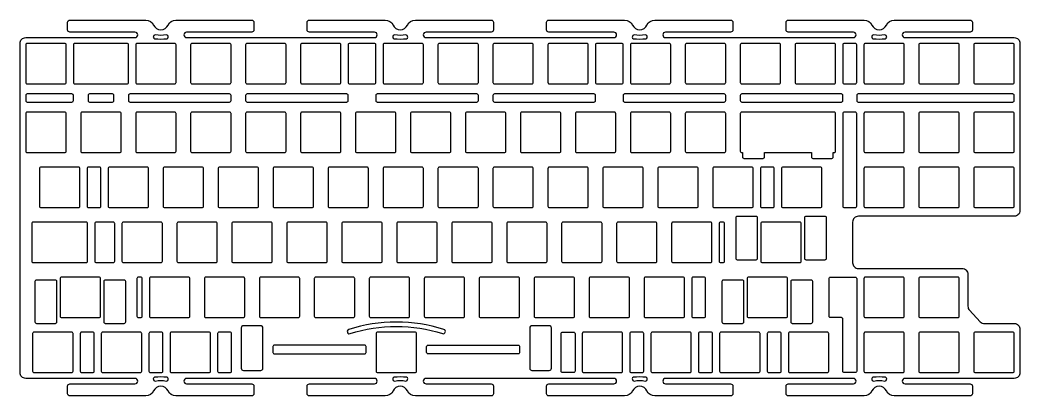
# Model space of a CAD drawing. Header units: millimetres. Extents: x 0 to 747, y 0 to 130.
# Drawn here: x 400 to 746.6, y 0 to 130.2 of the extents above; entities that cross this region are included whole.
import ezdxf

# ---------------------------------------------------------------- set-up
doc = ezdxf.new("R2010")
doc.units = ezdxf.units.MM
doc.layers.add('Plate', color=120, linetype='Continuous')

msp = doc.modelspace()

# ---------------------------------------------------------------- linework, layer by layer
at = {"layer": 'Plate'}
for points in [[(695.31, 1.75, -0.293036), (692.59, 0), (666.31, 0, -0.414214), (665.51, 0.8), (665.51, 3.4, -0.414214), (666.31, 4.2), (688.86, 4.2, 1), (688.86, 6.1), (623.76, 6.1, 1), (623.76, 4.2), (646.31, 4.2, -0.414214), (647.11, 3.4), (647.11, 0.8, -0.414214), (646.31, 0), (620.03, 0, -0.293036), (617.31, 1.75, 0.641126), (612.31, 1.75, -0.293036), (609.58, 0), (583.31, 0, -0.414214), (582.51, 0.8), (582.51, 3.4, -0.414214), (583.31, 4.2), (605.86, 4.2, 1), (605.86, 6.1), (540.75, 6.1, 1), (540.75, 4.2), (563.31, 4.2, -0.414214), (564.11, 3.4), (564.11, 0.8, -0.414214), (563.31, 0), (537.03, 0, -0.293036), (534.3, 1.75, 0.641126), (529.31, 1.75, -0.293036), (526.58, 0), (500.3, 0, -0.414214), (499.5, 0.8), (499.5, 3.4, -0.414214), (500.3, 4.2), (522.85, 4.2, 1), (522.85, 6.1), (457.75, 6.1, 1), (457.75, 4.2), (480.3, 4.2, -0.414214), (481.1, 3.4), (481.1, 0.8, -0.414214), (480.3, 0), (454.03, 0, -0.293036), (451.3, 1.75, 0.641126), (446.3, 1.75, -0.293036), (443.58, 0), (417.3, 0, -0.414214), (416.5, 0.8), (416.5, 3.4, -0.414214), (417.3, 4.2), (439.85, 4.2, 1), (439.85, 6.1), (402, 6.1, -0.414214), (400, 8.1), (400, 122.11, -0.414214), (402, 124.11), (439.85, 124.11, 1), (439.85, 126.01), (417.3, 126.01, -0.414214), (416.5, 126.81), (416.5, 129.41, -0.414214), (417.3, 130.21), (443.58, 130.21, -0.293036), (446.3, 128.46, 0.641126), (451.3, 128.46, -0.293036), (454.03, 130.21), (480.3, 130.21, -0.414214), (481.1, 129.41), (481.1, 126.81, -0.414214), (480.3, 126.01), (457.75, 126.01, 1), (457.75, 124.11), (522.85, 124.11, 1), (522.85, 126.01), (500.3, 126.01, -0.414214), (499.5, 126.81), (499.5, 129.41, -0.414214), (500.3, 130.21), (526.58, 130.21, -0.293036), (529.31, 128.46, 0.641126), (534.3, 128.46, -0.293036), (537.03, 130.21), (563.31, 130.21, -0.414214), (564.11, 129.41), (564.11, 126.81, -0.414214), (563.31, 126.01), (540.75, 126.01, 1), (540.75, 124.11), (605.86, 124.11, 1), (605.86, 126.01), (583.31, 126.01, -0.414214), (582.51, 126.81), (582.51, 129.41, -0.414214), (583.31, 130.21), (609.58, 130.21, -0.293036), (612.31, 128.46, 0.641126), (617.31, 128.46, -0.293036), (620.03, 130.21), (646.31, 130.21, -0.414214), (647.11, 129.41), (647.11, 126.81, -0.414214), (646.31, 126.01), (623.76, 126.01, 1), (623.76, 124.11), (688.86, 124.11, 1), (688.86, 126.01), (666.31, 126.01, -0.414214), (665.51, 126.81), (665.51, 129.41, -0.414214), (666.31, 130.21), (692.59, 130.21, -0.293036), (695.31, 128.46, 0.641126), (700.31, 128.46, -0.293036), (703.04, 130.21), (729.31, 130.21, -0.414214), (730.11, 129.41), (730.11, 126.81, -0.414214), (729.31, 126.01), (706.76, 126.01, 1), (706.76, 124.11), (744.61, 124.11, -0.414214), (746.61, 122.11), (746.61, 64.25, -0.414214), (744.61, 62.25), (690.61, 62.25, 0.414214), (688.61, 60.25), (688.61, 46.15, 0.414214), (690.61, 44.15), (726.56, 44.15, -0.414214), (728.56, 42.15), (728.56, 31.06, 0.191918), (729.11, 29.68), (732.86, 25.72, 0.205925), (734.31, 25.1), (744.61, 25.1, -0.414214), (746.61, 23.1), (746.61, 8.1, -0.414214), (744.61, 6.1), (706.76, 6.1, 1), (706.76, 4.2), (729.31, 4.2, -0.414214), (730.11, 3.4), (730.11, 0.8, -0.414214), (729.31, 0), (703.04, 0, -0.293036), (700.31, 1.75, 0.641126)], [(450.96, 123.73, 0.377418), (451.4, 124.22, 0.145924), (451.23, 124.82, 0.310154), (450.71, 125.05, -0.096523), (446.89, 125.05, 0.310154), (446.37, 124.82, 0.145924), (446.2, 124.22, 0.377418), (446.65, 123.73, 0.054)], [(529.89, 125.05, 0.310154), (529.37, 124.82, 0.145924), (529.2, 124.22, 0.377418), (529.65, 123.73, 0.054), (533.96, 123.73, 0.377418), (534.4, 124.22, 0.145924), (534.24, 124.82, 0.310154), (533.72, 125.05, -0.096523)], [(616.96, 123.73, 0.377418), (617.41, 124.22, 0.145924), (617.24, 124.82, 0.310154), (616.72, 125.05, -0.096523), (612.9, 125.05, 0.310154), (612.38, 124.82, 0.145924), (612.21, 124.22, 0.377418), (612.65, 123.73, 0.054)], [(699.96, 123.73, 0.377418), (700.41, 124.22, 0.145924), (700.24, 124.82, 0.310154), (699.72, 125.05, -0.096523), (695.9, 125.05, 0.310154), (695.38, 124.82, 0.145924), (695.21, 124.22, 0.377418), (695.66, 123.73, 0.054)], [(415.5, 122.11), (402.5, 122.11, 0.414214), (402, 121.61), (402, 108.61, 0.414214), (402.5, 108.11), (415.5, 108.11, 0.414214), (416, 108.61), (416, 121.61, 0.414214)], [(437.1, 122.11), (419, 122.11, 0.414214), (418.5, 121.61), (418.5, 108.61, 0.414214), (419, 108.11), (437.1, 108.11, 0.414214), (437.6, 108.61), (437.6, 121.61, 0.414214)], [(453.6, 122.11), (440.6, 122.11, 0.414214), (440.1, 121.61), (440.1, 108.61, 0.414214), (440.6, 108.11), (453.6, 108.11, 0.414214), (454.1, 108.61), (454.1, 121.61, 0.414214)], [(472.65, 122.11), (459.65, 122.11, 0.414214), (459.15, 121.61), (459.15, 108.61, 0.414214), (459.65, 108.11), (472.65, 108.11, 0.414214), (473.15, 108.61), (473.15, 121.61, 0.414214)], [(491.7, 122.11), (478.7, 122.11, 0.414214), (478.2, 121.61), (478.2, 108.61, 0.414214), (478.7, 108.11), (491.7, 108.11, 0.414214), (492.2, 108.61), (492.2, 121.61, 0.414214)], [(510.75, 122.11), (497.75, 122.11, 0.414214), (497.25, 121.61), (497.25, 108.61, 0.414214), (497.75, 108.11), (510.75, 108.11, 0.414214), (511.25, 108.61), (511.25, 121.61, 0.414214)], [(513.75, 108.61, 0.414214), (514.25, 108.11), (522.83, 108.11, 0.414214), (523.32, 108.61), (523.32, 121.61, 0.414214), (522.83, 122.11), (514.25, 122.11, 0.414214), (513.75, 121.61)], [(539.33, 122.11), (526.33, 122.11, 0.414214), (525.83, 121.61), (525.83, 108.61, 0.414214), (526.33, 108.11), (539.33, 108.11, 0.414214), (539.83, 108.61), (539.83, 121.61, 0.414214)], [(558.38, 122.11), (545.38, 122.11, 0.414214), (544.88, 121.61), (544.88, 108.61, 0.414214), (545.38, 108.11), (558.38, 108.11, 0.414214), (558.88, 108.61), (558.88, 121.61, 0.414214)], [(577.42, 122.11), (564.42, 122.11, 0.414214), (563.92, 121.61), (563.92, 108.61, 0.414214), (564.42, 108.11), (577.42, 108.11, 0.414214), (577.92, 108.61), (577.92, 121.61, 0.414214)], [(596.48, 122.11), (583.48, 122.11, 0.414214), (582.98, 121.61), (582.98, 108.61, 0.414214), (583.48, 108.11), (596.48, 108.11, 0.414214), (596.98, 108.61), (596.98, 121.61, 0.414214)], [(599.47, 108.61, 0.414214), (599.98, 108.11), (608.55, 108.11, 0.414214), (609.05, 108.61), (609.05, 121.61, 0.414214), (608.55, 122.11), (599.98, 122.11, 0.414214), (599.47, 121.61)], [(625.05, 122.11), (612.05, 122.11, 0.414214), (611.55, 121.61), (611.55, 108.61, 0.414214), (612.05, 108.11), (625.05, 108.11, 0.414214), (625.55, 108.61), (625.55, 121.61, 0.414214)], [(644.1, 122.11), (631.1, 122.11, 0.414214), (630.6, 121.61), (630.6, 108.61, 0.414214), (631.1, 108.11), (644.1, 108.11, 0.414214), (644.6, 108.61), (644.6, 121.61, 0.414214)], [(663.15, 122.11), (650.15, 122.11, 0.414214), (649.65, 121.61), (649.65, 108.61, 0.414214), (650.15, 108.11), (663.15, 108.11, 0.414214), (663.65, 108.61), (663.65, 121.61, 0.414214)], [(682.2, 122.11), (669.2, 122.11, 0.414214), (668.7, 121.61), (668.7, 108.61, 0.414214), (669.2, 108.11), (682.2, 108.11, 0.414214), (682.7, 108.61), (682.7, 121.61, 0.414214)], [(685.2, 108.61, 0.414214), (685.7, 108.11), (689.51, 108.11, 0.414214), (690.01, 108.61), (690.01, 121.61, 0.414214), (689.51, 122.11), (685.7, 122.11, 0.414214), (685.2, 121.61)], [(706.01, 122.11), (693.01, 122.11, 0.414214), (692.51, 121.61), (692.51, 108.61, 0.414214), (693.01, 108.11), (706.01, 108.11, 0.414214), (706.51, 108.61), (706.51, 121.61, 0.414214)], [(725.06, 122.11), (712.06, 122.11, 0.414214), (711.56, 121.61), (711.56, 108.61, 0.414214), (712.06, 108.11), (725.06, 108.11, 0.414214), (725.56, 108.61), (725.56, 121.61, 0.414214)], [(744.11, 122.11), (731.11, 122.11, 0.414214), (730.61, 121.61), (730.61, 108.61, 0.414214), (731.11, 108.11), (744.11, 108.11, 0.414214), (744.61, 108.61), (744.61, 121.61, 0.414214)], [(418.52, 102.3), (418.52, 104.11, 0.413139), (418.02, 104.61), (402.5, 104.61, 0.414214), (402, 104.11), (402, 102.3, 0.414214), (402.5, 101.8), (418.02, 101.8, 0.415289)], [(432.55, 102.3), (432.55, 104.11, 0.414214), (432.05, 104.61), (424.07, 104.61, 0.414214), (423.57, 104.11), (423.57, 102.3, 0.414214), (424.07, 101.8), (432.05, 101.8, 0.414214)], [(472.65, 104.61), (438.1, 104.61, 0.414214), (437.6, 104.11), (437.6, 102.3, 0.414214), (438.1, 101.8), (472.65, 101.8, 0.414214), (473.15, 102.3), (473.15, 104.11, 0.414214)], [(513.25, 104.61), (478.7, 104.61, 0.414214), (478.2, 104.11), (478.2, 102.3, 0.414214), (478.7, 101.8), (513.25, 101.8, 0.414214), (513.75, 102.3), (513.75, 104.11, 0.414214)], [(558.38, 104.61), (523.82, 104.61, 0.414214), (523.32, 104.11), (523.32, 102.3, 0.414214), (523.82, 101.8), (558.38, 101.8, 0.414214), (558.88, 102.3), (558.88, 104.11, 0.414214)], [(598.97, 104.61), (564.42, 104.61, 0.414214), (563.92, 104.11), (563.92, 102.3, 0.414214), (564.42, 101.8), (598.97, 101.8, 0.414214), (599.47, 102.3), (599.47, 104.11, 0.414214)], [(644.1, 104.61), (609.55, 104.61, 0.414214), (609.05, 104.11), (609.05, 102.3, 0.414214), (609.55, 101.8), (644.1, 101.8, 0.414214), (644.6, 102.3), (644.6, 104.11, 0.414214)], [(684.7, 104.61), (650.15, 104.61, 0.414214), (649.65, 104.11), (649.65, 102.3, 0.414214), (650.15, 101.8), (684.7, 101.8, 0.414214), (685.2, 102.3), (685.2, 104.11, 0.414214)], [(744.11, 104.61), (690.51, 104.61, 0.414214), (690.01, 104.11), (690.01, 102.3, 0.414214), (690.51, 101.8), (744.11, 101.8, 0.414214), (744.61, 102.3), (744.61, 104.11, 0.414214)], [(415.5, 98.3), (402.5, 98.3, 0.414214), (402, 97.8), (402, 84.8, 0.414214), (402.5, 84.3), (415.5, 84.3, 0.414214), (416, 84.8), (416, 97.8, 0.414214)], [(434.55, 98.3), (421.55, 98.3, 0.414214), (421.05, 97.8), (421.05, 84.8, 0.414214), (421.55, 84.3), (434.55, 84.3, 0.414214), (435.05, 84.8), (435.05, 97.8, 0.414214)], [(453.6, 98.3), (440.6, 98.3, 0.414214), (440.1, 97.8), (440.1, 84.8, 0.414214), (440.6, 84.3), (453.6, 84.3, 0.414214), (454.1, 84.8), (454.1, 97.8, 0.414214)], [(472.65, 98.3), (459.65, 98.3, 0.414214), (459.15, 97.8), (459.15, 84.8, 0.414214), (459.65, 84.3), (472.65, 84.3, 0.414214), (473.15, 84.8), (473.15, 97.8, 0.414214)], [(491.7, 98.3), (478.7, 98.3, 0.414214), (478.2, 97.8), (478.2, 84.8, 0.414214), (478.7, 84.3), (491.7, 84.3, 0.414214), (492.2, 84.8), (492.2, 97.8, 0.414214)], [(510.75, 98.3), (497.75, 98.3, 0.414214), (497.25, 97.8), (497.25, 84.8, 0.414214), (497.75, 84.3), (510.75, 84.3, 0.414214), (511.25, 84.8), (511.25, 97.8, 0.414214)], [(529.8, 98.3), (516.8, 98.3, 0.414214), (516.3, 97.8), (516.3, 84.8, 0.414214), (516.8, 84.3), (529.8, 84.3, 0.414214), (530.3, 84.8), (530.3, 97.8, 0.414214)], [(548.85, 98.3), (535.85, 98.3, 0.414214), (535.35, 97.8), (535.35, 84.8, 0.414214), (535.85, 84.3), (548.85, 84.3, 0.414214), (549.35, 84.8), (549.35, 97.8, 0.414214)], [(567.9, 98.3), (554.9, 98.3, 0.414214), (554.4, 97.8), (554.4, 84.8, 0.414214), (554.9, 84.3), (567.9, 84.3, 0.414214), (568.4, 84.8), (568.4, 97.8, 0.414214)], [(586.95, 98.3), (573.95, 98.3, 0.414214), (573.45, 97.8), (573.45, 84.8, 0.414214), (573.95, 84.3), (586.95, 84.3, 0.414214), (587.45, 84.8), (587.45, 97.8, 0.414214)], [(606, 98.3), (593, 98.3, 0.414214), (592.5, 97.8), (592.5, 84.8, 0.414214), (593, 84.3), (606, 84.3, 0.414214), (606.5, 84.8), (606.5, 97.8, 0.414214)], [(625.05, 98.3), (612.05, 98.3, 0.414214), (611.55, 97.8), (611.55, 84.8, 0.414214), (612.05, 84.3), (625.05, 84.3, 0.414214), (625.55, 84.8), (625.55, 97.8, 0.414214)], [(644.1, 98.3), (631.1, 98.3, 0.414214), (630.6, 97.8), (630.6, 84.8, 0.414214), (631.1, 84.3), (644.1, 84.3, 0.414214), (644.6, 84.8), (644.6, 97.8, 0.414214)], [(682.2, 98.3), (650.15, 98.3, 0.414214), (649.65, 97.8), (649.65, 84.8, 0.414214), (650.15, 84.3), (650.44, 84.3), (650.44, 82.8, 0.414214), (650.94, 82.3), (657.54, 82.3, 0.414214), (658.04, 82.8), (658.04, 84.3), (674.31, 84.3), (674.31, 82.8, 0.414214), (674.81, 82.3), (681.41, 82.3, 0.414214), (681.91, 82.8), (681.91, 84.3), (682.2, 84.3, 0.414214), (682.7, 84.8), (682.7, 97.8, 0.414214)], [(690.01, 65.75), (690.01, 97.8, 0.414214), (689.51, 98.3), (685.7, 98.3, 0.414214), (685.2, 97.8), (685.2, 65.75, 0.414214), (685.7, 65.25), (689.51, 65.25, 0.414214)], [(706.01, 98.3), (693.01, 98.3, 0.414214), (692.51, 97.8), (692.51, 84.8, 0.414214), (693.01, 84.3), (706.01, 84.3, 0.414214), (706.51, 84.8), (706.51, 97.8, 0.414214)], [(725.06, 98.3), (712.06, 98.3, 0.414214), (711.56, 97.8), (711.56, 84.8, 0.414214), (712.06, 84.3), (725.06, 84.3, 0.414214), (725.56, 84.8), (725.56, 97.8, 0.414214)], [(744.11, 98.3), (731.11, 98.3, 0.414214), (730.61, 97.8), (730.61, 84.8, 0.414214), (731.11, 84.3), (744.11, 84.3, 0.414214), (744.61, 84.8), (744.61, 97.8, 0.414214)], [(420.26, 79.25), (407.26, 79.25, 0.414214), (406.76, 78.75), (406.76, 65.75, 0.414214), (407.26, 65.25), (420.26, 65.25, 0.414214), (420.76, 65.75), (420.76, 78.75, 0.414214)], [(423.26, 65.75, 0.414214), (423.76, 65.25), (427.57, 65.25, 0.414214), (428.07, 65.75), (428.07, 78.75, 0.414214), (427.57, 79.25), (423.76, 79.25, 0.414214), (423.26, 78.75)], [(444.07, 79.25), (431.07, 79.25, 0.414214), (430.57, 78.75), (430.57, 65.75, 0.414214), (431.07, 65.25), (444.07, 65.25, 0.414214), (444.57, 65.75), (444.57, 78.75, 0.414214)], [(463.62, 65.75), (463.62, 78.75, 0.414214), (463.12, 79.25), (450.12, 79.25, 0.414214), (449.62, 78.75), (449.62, 65.75, 0.414214), (450.12, 65.25), (463.12, 65.25, 0.414214)], [(482.18, 79.25), (469.18, 79.25, 0.414214), (468.68, 78.75), (468.68, 65.75, 0.414214), (469.18, 65.25), (482.18, 65.25, 0.414214), (482.68, 65.75), (482.68, 78.75, 0.414214)], [(501.23, 79.25), (488.23, 79.25, 0.414214), (487.73, 78.75), (487.73, 65.75, 0.414214), (488.23, 65.25), (501.23, 65.25, 0.414214), (501.73, 65.75), (501.73, 78.75, 0.414214)], [(520.27, 79.25), (507.27, 79.25, 0.414214), (506.77, 78.75), (506.77, 65.75, 0.414214), (507.27, 65.25), (520.27, 65.25, 0.414214), (520.77, 65.75), (520.77, 78.75, 0.414214)], [(539.33, 79.25), (526.33, 79.25, 0.414214), (525.83, 78.75), (525.83, 65.75, 0.414214), (526.33, 65.25), (539.33, 65.25, 0.414214), (539.83, 65.75), (539.83, 78.75, 0.414214)], [(558.38, 79.25), (545.38, 79.25, 0.414214), (544.88, 78.75), (544.88, 65.75, 0.414214), (545.38, 65.25), (558.38, 65.25, 0.414214), (558.88, 65.75), (558.88, 78.75, 0.414214)], [(577.42, 79.25), (564.42, 79.25, 0.414214), (563.92, 78.75), (563.92, 65.75, 0.414214), (564.42, 65.25), (577.42, 65.25, 0.414214), (577.92, 65.75), (577.92, 78.75, 0.414214)], [(596.48, 79.25), (583.48, 79.25, 0.414214), (582.98, 78.75), (582.98, 65.75, 0.414214), (583.48, 65.25), (596.48, 65.25, 0.414214), (596.98, 65.75), (596.98, 78.75, 0.414214)], [(615.52, 79.25), (602.52, 79.25, 0.414214), (602.02, 78.75), (602.02, 65.75, 0.414214), (602.52, 65.25), (615.52, 65.25, 0.414214), (616.02, 65.75), (616.02, 78.75, 0.414214)], [(634.58, 79.25), (621.58, 79.25, 0.414214), (621.08, 78.75), (621.08, 65.75, 0.414214), (621.58, 65.25), (634.58, 65.25, 0.414214), (635.08, 65.75), (635.08, 78.75, 0.414214)], [(653.62, 79.25), (640.62, 79.25, 0.414214), (640.12, 78.75), (640.12, 65.75, 0.414214), (640.62, 65.25), (653.62, 65.25, 0.414214), (654.12, 65.75), (654.12, 78.75, 0.414214)], [(656.62, 78.75), (656.62, 65.75, 0.414214), (657.12, 65.25), (660.94, 65.25, 0.414214), (661.44, 65.75), (661.44, 78.75, 0.414214), (660.94, 79.25), (657.12, 79.25, 0.414214)], [(677.44, 79.25), (664.44, 79.25, 0.414214), (663.94, 78.75), (663.94, 65.75, 0.414214), (664.44, 65.25), (677.44, 65.25, 0.414214), (677.94, 65.75), (677.94, 78.75, 0.414214)], [(706.01, 79.25), (693.01, 79.25, 0.414214), (692.51, 78.75), (692.51, 65.75, 0.414214), (693.01, 65.25), (706.01, 65.25, 0.414214), (706.51, 65.75), (706.51, 78.75, 0.414214)], [(725.06, 79.25), (712.06, 79.25, 0.414214), (711.56, 78.75), (711.56, 65.75, 0.414214), (712.06, 65.25), (725.06, 65.25, 0.414214), (725.56, 65.75), (725.56, 78.75, 0.414214)], [(744.11, 79.25), (731.11, 79.25, 0.414214), (730.61, 78.75), (730.61, 65.75, 0.414214), (731.11, 65.25), (744.11, 65.25, 0.414214), (744.61, 65.75), (744.61, 78.75, 0.414214)], [(422.94, 46.2, 0.414214), (423.44, 46.7), (423.44, 59.7, 0.414214), (422.94, 60.2), (404.58, 60.2, 0.414214), (404.08, 59.7), (404.08, 46.7, 0.414214), (404.58, 46.2)], [(425.94, 46.7, 0.414214), (426.44, 46.2), (432.34, 46.2, 0.414214), (432.84, 46.7), (432.84, 59.7, 0.414214), (432.34, 60.2), (426.44, 60.2, 0.414214), (425.94, 59.7)], [(448.84, 60.2), (435.84, 60.2, 0.414214), (435.34, 59.7), (435.34, 46.7, 0.414214), (435.84, 46.2), (448.84, 46.2, 0.414214), (449.34, 46.7), (449.34, 59.7, 0.414214)], [(467.89, 60.2), (454.89, 60.2, 0.414214), (454.39, 59.7), (454.39, 46.7, 0.414214), (454.89, 46.2), (467.89, 46.2, 0.414214), (468.39, 46.7), (468.39, 59.7, 0.414214)], [(486.94, 60.2), (473.94, 60.2, 0.414214), (473.44, 59.7), (473.44, 46.7, 0.414214), (473.94, 46.2), (486.94, 46.2, 0.414214), (487.44, 46.7), (487.44, 59.7, 0.414214)], [(505.99, 60.2), (492.99, 60.2, 0.414214), (492.49, 59.7), (492.49, 46.7, 0.414214), (492.99, 46.2), (505.99, 46.2, 0.414214), (506.49, 46.7), (506.49, 59.7, 0.414214)], [(525.04, 60.2), (512.04, 60.2, 0.414214), (511.54, 59.7), (511.54, 46.7, 0.414214), (512.04, 46.2), (525.04, 46.2, 0.414214), (525.54, 46.7), (525.54, 59.7, 0.414214)], [(544.09, 60.2), (531.09, 60.2, 0.414214), (530.59, 59.7), (530.59, 46.7, 0.414214), (531.09, 46.2), (544.09, 46.2, 0.414214), (544.59, 46.7), (544.59, 59.7, 0.414214)], [(563.14, 60.2), (550.14, 60.2, 0.414214), (549.64, 59.7), (549.64, 46.7, 0.414214), (550.14, 46.2), (563.14, 46.2, 0.414214), (563.64, 46.7), (563.64, 59.7, 0.414214)], [(582.19, 60.2), (569.19, 60.2, 0.414214), (568.69, 59.7), (568.69, 46.7, 0.414214), (569.19, 46.2), (582.19, 46.2, 0.414214), (582.69, 46.7), (582.69, 59.7, 0.414214)], [(601.24, 60.2), (588.24, 60.2, 0.414214), (587.74, 59.7), (587.74, 46.7, 0.414214), (588.24, 46.2), (601.24, 46.2, 0.414214), (601.74, 46.7), (601.74, 59.7, 0.414214)], [(620.29, 60.2), (607.29, 60.2, 0.414214), (606.79, 59.7), (606.79, 46.7, 0.414214), (607.29, 46.2), (620.29, 46.2, 0.414214), (620.79, 46.7), (620.79, 59.7, 0.414214)], [(639.34, 60.2), (626.34, 60.2, 0.414214), (625.84, 59.7), (625.84, 46.7, 0.414214), (626.34, 46.2), (639.34, 46.2, 0.414214), (639.84, 46.7), (639.84, 59.7, 0.414214)], [(642.34, 46.7, 0.414214), (642.84, 46.2), (643.67, 46.2, 0.414214), (644.17, 46.7), (644.17, 59.7, 0.414214), (643.67, 60.2), (642.84, 60.2, 0.414214), (642.34, 59.7)], [(655.16, 47.2, 0.414214), (655.66, 47.7), (655.66, 61.7, 0.414214), (655.16, 62.2), (648.56, 62.2, 0.414214), (648.06, 61.7), (648.06, 47.7, 0.414214), (648.56, 47.2)], [(670.29, 60.2), (657.29, 60.2, 0.414214), (656.79, 59.7), (656.79, 46.7, 0.414214), (657.29, 46.2), (670.29, 46.2, 0.414214), (670.79, 46.7), (670.79, 59.7, 0.414214)], [(679.03, 47.2, 0.414214), (679.53, 47.7), (679.53, 61.7, 0.414214), (679.03, 62.2), (672.43, 62.2, 0.414214), (671.93, 61.7), (671.93, 47.7, 0.414214), (672.43, 47.2)], [(412.27, 40.15), (405.67, 40.15, 0.414214), (405.17, 39.65), (405.17, 25.65, 0.414214), (405.67, 25.15), (412.27, 25.15, 0.414214), (412.77, 25.65), (412.77, 39.65, 0.414214)], [(427.41, 41.15), (414.41, 41.15, 0.414214), (413.91, 40.65), (413.91, 27.65, 0.414214), (414.41, 27.15), (427.41, 27.15, 0.414214), (427.91, 27.65), (427.91, 40.65, 0.414214)], [(436.14, 40.15), (429.54, 40.15, 0.414214), (429.04, 39.65), (429.04, 25.65, 0.414214), (429.54, 25.15), (436.14, 25.15, 0.414214), (436.64, 25.65), (436.64, 39.65, 0.414214)], [(440.53, 27.65, 0.414214), (441.03, 27.15), (441.86, 27.15, 0.414214), (442.36, 27.65), (442.36, 40.65, 0.414214), (441.86, 41.15), (441.03, 41.15, 0.414214), (440.53, 40.65)], [(458.36, 41.15), (445.36, 41.15, 0.414214), (444.86, 40.65), (444.86, 27.65, 0.414214), (445.36, 27.15), (458.36, 27.15, 0.414214), (458.86, 27.65), (458.86, 40.65, 0.414214)], [(463.91, 27.65, 0.414214), (464.41, 27.15), (477.41, 27.15, 0.414214), (477.91, 27.65), (477.91, 40.65, 0.414214), (477.41, 41.15), (464.41, 41.15, 0.414214), (463.91, 40.65)], [(496.46, 41.15), (483.46, 41.15, 0.414214), (482.96, 40.65), (482.96, 27.65, 0.414214), (483.46, 27.15), (496.46, 27.15, 0.414214), (496.96, 27.65), (496.96, 40.65, 0.414214)], [(515.51, 41.15), (502.51, 41.15, 0.414214), (502.01, 40.65), (502.01, 27.65, 0.414214), (502.51, 27.15), (515.51, 27.15, 0.414214), (516.01, 27.65), (516.01, 40.65, 0.414214)], [(534.56, 41.15), (521.56, 41.15, 0.414214), (521.06, 40.65), (521.06, 27.65, 0.414214), (521.56, 27.15), (534.56, 27.15, 0.414214), (535.06, 27.65), (535.06, 40.65, 0.414214)], [(553.61, 41.15), (540.61, 41.15, 0.414214), (540.11, 40.65), (540.11, 27.65, 0.414214), (540.61, 27.15), (553.61, 27.15, 0.414214), (554.11, 27.65), (554.11, 40.65, 0.414214)], [(572.66, 41.15), (559.66, 41.15, 0.414214), (559.16, 40.65), (559.16, 27.65, 0.414214), (559.66, 27.15), (572.66, 27.15, 0.414214), (573.16, 27.65), (573.16, 40.65, 0.414214)], [(591.71, 41.15), (578.71, 41.15, 0.414214), (578.21, 40.65), (578.21, 27.65, 0.414214), (578.71, 27.15), (591.71, 27.15, 0.414214), (592.21, 27.65), (592.21, 40.65, 0.414214)], [(610.76, 41.15), (597.76, 41.15, 0.414214), (597.26, 40.65), (597.26, 27.65, 0.414214), (597.76, 27.15), (610.76, 27.15, 0.414214), (611.26, 27.65), (611.26, 40.65, 0.414214)], [(629.81, 41.15), (616.81, 41.15, 0.414214), (616.31, 40.65), (616.31, 27.65, 0.414214), (616.81, 27.15), (629.81, 27.15, 0.414214), (630.31, 27.65), (630.31, 40.65, 0.414214)], [(632.81, 40.65), (632.81, 27.65, 0.414214), (633.31, 27.15), (637.12, 27.15, 0.414214), (637.62, 27.65), (637.62, 40.65, 0.414214), (637.12, 41.15), (633.31, 41.15, 0.414214)], [(650.39, 40.15), (643.79, 40.15, 0.414214), (643.29, 39.65), (643.29, 25.65, 0.414214), (643.79, 25.15), (650.39, 25.15, 0.414214), (650.89, 25.65), (650.89, 39.65, 0.414214)], [(665.53, 41.15), (652.53, 41.15, 0.414214), (652.03, 40.65), (652.03, 27.65, 0.414214), (652.53, 27.15), (665.53, 27.15, 0.414214), (666.03, 27.65), (666.03, 40.65, 0.414214)], [(674.27, 40.15), (667.67, 40.15, 0.414214), (667.17, 39.65), (667.17, 25.65, 0.414214), (667.67, 25.15), (674.27, 25.15, 0.414214), (674.77, 25.65), (674.77, 39.65, 0.414214)], [(690.01, 8.6, -0.414214), (689.51, 8.1), (685.7, 8.1, -0.414214), (685.2, 8.6), (685.2, 26.65, 0.414214), (684.7, 27.15), (680.94, 27.15, -0.414214), (680.44, 27.65), (680.44, 40.65, -0.414214), (680.94, 41.15), (689.51, 41.15, -0.414214), (690.01, 40.65)], [(706.01, 41.15), (693.01, 41.15, 0.414214), (692.51, 40.65), (692.51, 27.65, 0.414214), (693.01, 27.15), (706.01, 27.15, 0.414214), (706.51, 27.65), (706.51, 40.65, 0.414214)], [(725.06, 41.15), (712.06, 41.15, 0.414214), (711.56, 40.65), (711.56, 27.65, 0.414214), (712.06, 27.15), (725.06, 27.15, 0.414214), (725.56, 27.65), (725.56, 40.65, 0.414214)], [(483.44, 8.85, 0.414214), (484.19, 9.6), (484.19, 23.6, 0.414214), (483.44, 24.35), (477.44, 24.35, 0.414214), (476.69, 23.6), (476.69, 9.6, 0.414214), (477.44, 8.85)], [(514.41, 21.6, -0.155898), (546.48, 21.6, 1), (546.94, 23.03, 0.155898), (513.95, 23.03, 1)], [(583.44, 8.85, 0.414214), (584.19, 9.6), (584.19, 23.6, 0.414214), (583.44, 24.35), (577.44, 24.35, 0.414214), (576.69, 23.6), (576.69, 9.6, 0.414214), (577.44, 8.85)], [(417.88, 22.1), (404.88, 22.1, 0.414214), (404.38, 21.6), (404.38, 8.6, 0.414214), (404.88, 8.1), (417.88, 8.1, 0.414214), (418.38, 8.6), (418.38, 21.6, 0.414214)], [(420.88, 21.6), (420.88, 8.6, 0.414214), (421.38, 8.1), (425.19, 8.1, 0.414214), (425.69, 8.6), (425.69, 21.6, 0.414214), (425.19, 22.1), (421.38, 22.1, 0.414214)], [(441.69, 22.1), (428.69, 22.1, 0.414214), (428.19, 21.6), (428.19, 8.6, 0.414214), (428.69, 8.1), (441.69, 8.1, 0.414214), (442.19, 8.6), (442.19, 21.6, 0.414214)], [(444.69, 21.6), (444.69, 8.6, 0.414214), (445.19, 8.1), (449.01, 8.1, 0.414214), (449.51, 8.6), (449.51, 21.6, 0.414214), (449.01, 22.1), (445.19, 22.1, 0.414214)], [(465.51, 22.1), (452.51, 22.1, 0.414214), (452.01, 21.6), (452.01, 8.6, 0.414214), (452.51, 8.1), (465.51, 8.1, 0.414214), (466.01, 8.6), (466.01, 21.6, 0.414214)], [(468.51, 21.6), (468.51, 8.6, 0.414214), (469.01, 8.1), (472.82, 8.1, 0.414214), (473.32, 8.6), (473.32, 21.6, 0.414214), (472.82, 22.1), (469.01, 22.1, 0.414214)], [(536.94, 22.1), (523.94, 22.1, 0.414214), (523.44, 21.6), (523.44, 8.6, 0.414214), (523.94, 8.1), (536.94, 8.1, 0.414214), (537.44, 8.6), (537.44, 21.6, 0.414214)], [(592.38, 21.6), (592.38, 8.6, -0.414214), (591.88, 8.1), (588.07, 8.1, -0.414214), (587.57, 8.6), (587.57, 21.6, -0.414214), (588.07, 22.1), (591.88, 22.1, -0.414214)], [(608.38, 22.1), (595.38, 22.1, 0.414214), (594.88, 21.6), (594.88, 8.6, 0.414214), (595.38, 8.1), (608.38, 8.1, 0.414214), (608.88, 8.6), (608.88, 21.6, 0.414214)], [(611.38, 21.6), (611.38, 8.6, 0.414214), (611.88, 8.1), (615.69, 8.1, 0.414214), (616.19, 8.6), (616.19, 21.6, 0.414214), (615.69, 22.1), (611.88, 22.1, 0.414214)], [(632.19, 22.1), (619.19, 22.1, 0.414214), (618.69, 21.6), (618.69, 8.6, 0.414214), (619.19, 8.1), (632.19, 8.1, 0.414214), (632.69, 8.6), (632.69, 21.6, 0.414214)], [(635.19, 21.6), (635.19, 8.6, 0.414214), (635.69, 8.1), (639.51, 8.1, 0.414214), (640.01, 8.6), (640.01, 21.6, 0.414214), (639.51, 22.1), (635.69, 22.1, 0.414214)], [(656.01, 22.1), (643.01, 22.1, 0.414214), (642.51, 21.6), (642.51, 8.6, 0.414214), (643.01, 8.1), (656.01, 8.1, 0.414214), (656.51, 8.6), (656.51, 21.6, 0.414214)], [(659.01, 21.6), (659.01, 8.6, 0.414214), (659.51, 8.1), (663.32, 8.1, 0.414214), (663.82, 8.6), (663.82, 21.6, 0.414214), (663.32, 22.1), (659.51, 22.1, 0.414214)], [(679.82, 22.1), (666.82, 22.1, 0.414214), (666.32, 21.6), (666.32, 8.6, 0.414214), (666.82, 8.1), (679.82, 8.1, 0.414214), (680.32, 8.6), (680.32, 21.6, 0.414214)], [(706.01, 22.1), (693.01, 22.1, 0.414214), (692.51, 21.6), (692.51, 8.6, 0.414214), (693.01, 8.1), (706.01, 8.1, 0.414214), (706.51, 8.6), (706.51, 21.6, 0.414214)], [(725.06, 22.1), (712.06, 22.1, 0.414214), (711.56, 21.6), (711.56, 8.6, 0.414214), (712.06, 8.1), (725.06, 8.1, 0.414214), (725.56, 8.6), (725.56, 21.6, 0.414214)], [(744.11, 22.1), (731.11, 22.1, 0.414214), (730.61, 21.6), (730.61, 8.6, 0.414214), (731.11, 8.1), (744.11, 8.1, 0.414214), (744.61, 8.6), (744.61, 21.6, 0.414214)], [(488.19, 14.6), (519.44, 14.6, 0.414214), (519.94, 15.1), (519.94, 17.1, 0.414214), (519.44, 17.6), (488.19, 17.6, 0.414214), (487.69, 17.1), (487.69, 15.1, 0.414214)], [(572.69, 14.6), (541.44, 14.6, -0.414214), (540.94, 15.1), (540.94, 17.1, -0.414214), (541.44, 17.6), (572.69, 17.6, -0.414214), (573.19, 17.1), (573.19, 15.1, -0.414214)], [(450.96, 6.48, 0.054), (446.65, 6.48, 0.377418), (446.2, 6, 0.145924), (446.37, 5.39, 0.310154), (446.89, 5.17, -0.096523), (450.71, 5.17, 0.310154), (451.23, 5.39, 0.145924), (451.4, 6, 0.377418)], [(534.24, 5.39, 0.145924), (534.4, 6, 0.377418), (533.96, 6.48, 0.054), (529.65, 6.48, 0.377418), (529.2, 6, 0.145924), (529.37, 5.39, 0.310154), (529.89, 5.17, -0.096523), (533.72, 5.17, 0.310154)], [(616.96, 6.48, 0.054), (612.65, 6.48, 0.377418), (612.21, 6, 0.145924), (612.38, 5.39, 0.310154), (612.9, 5.17, -0.096523), (616.72, 5.17, 0.310154), (617.24, 5.39, 0.145924), (617.41, 6, 0.377418)], [(699.96, 6.48, 0.054), (695.66, 6.48, 0.377418), (695.21, 6, 0.145924), (695.38, 5.39, 0.310154), (695.9, 5.17, -0.096523), (699.72, 5.17, 0.310154), (700.24, 5.39, 0.145924), (700.41, 6, 0.377418)]]:
    msp.add_lwpolyline(points, format="xyb", close=True, dxfattribs=at)

doc.saveas('drawing.dxf')
